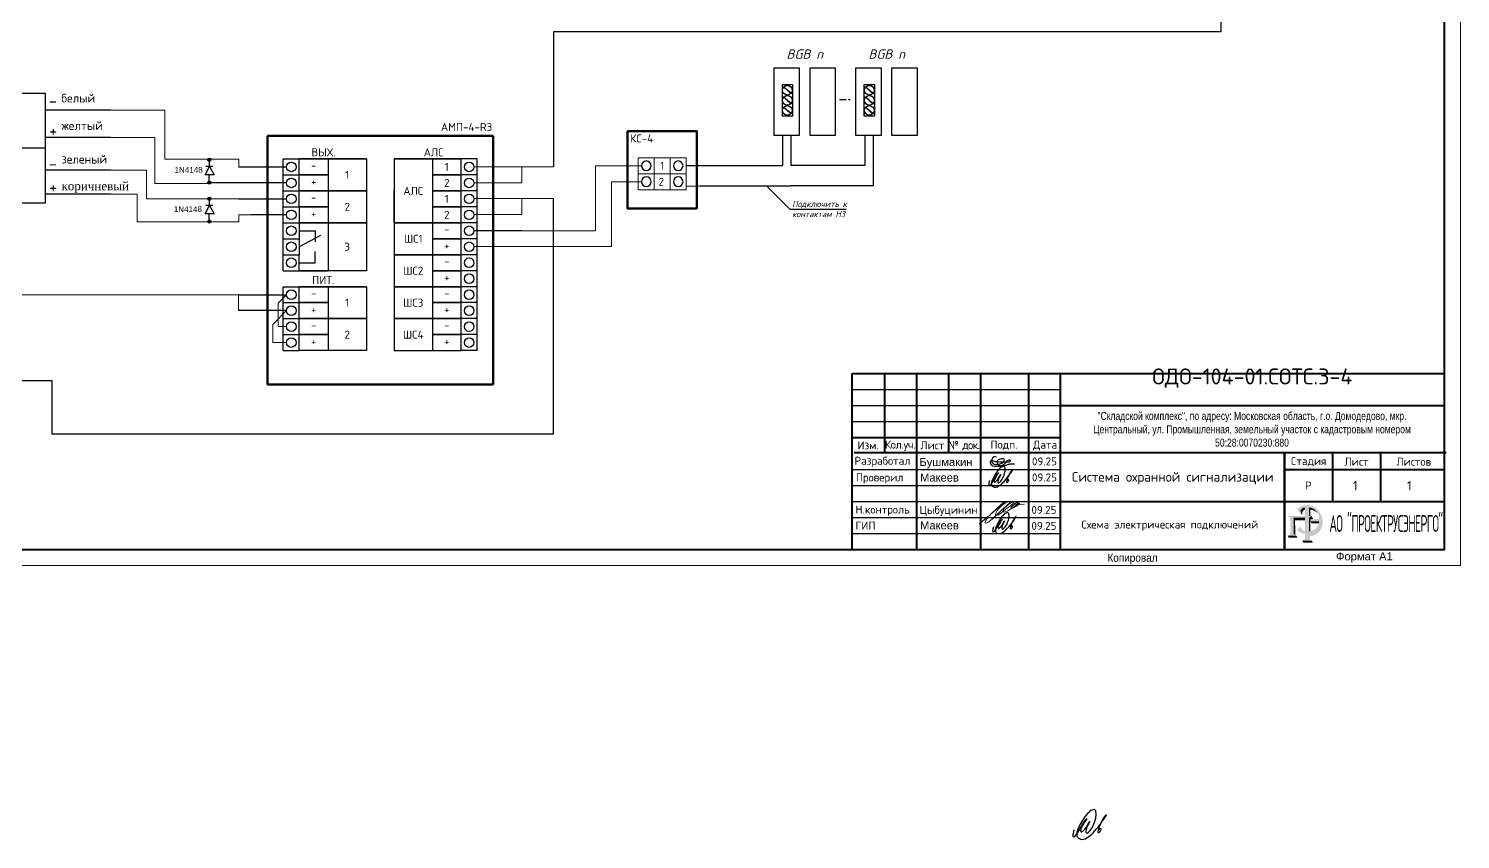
# Model space of a CAD drawing. Header units: millimetres. Extents: x 193973 to 342033, y 212912 to 281002.
# Drawn here: x 233411 to 278238, y 212912 to 238295 of the extents above; entities that cross this region are included whole.
import ezdxf
from ezdxf.enums import TextEntityAlignment as Align

# ---------------------------------------------------------------- set-up
doc = ezdxf.new("R2010")
doc.units = ezdxf.units.MM
doc.linetypes.add('CONTI', pattern=[0])
doc.linetypes.add('DASHED', pattern=[7, 5, -2, 0])
for name, color, linetype, lineweight in [('-Мой-Рамка', 7, 'CONTI', 40), ('-Мой-Текст', 7, 'Continuous', 25), ('_Текст 0.25', 7, 'Continuous', 25), ('Линия питания 24В', 1, 'Continuous', 20), ('Схемы подключ', 7, 'Continuous', 15)]:
    doc.layers.add(name, color=color, linetype=linetype, lineweight=lineweight)
for name, color, linetype in [('АЛС', 5, 'Continuous'), ('монтаж', 7, 'Continuous'), ('ОС', 90, 'Continuous'), ('Рамка', 7, 'Continuous')]:
    doc.layers.add(name, color=color, linetype=linetype)
doc.styles.add('-ГОСТ 2.105-2019-', font='', dxfattribs={"width": 0.8, "height": 2.5})
doc.styles.add('ISOCPEUR', font='isocpeur.ttf')
doc.styles.add('ISOCPEUR (ttf)', font='isocpeui.ttf')
doc.styles.add('IsocPeur 2.5', font='isocpeur.ttf', dxfattribs={"height": 2.5})
doc.styles.add('IsocPeur 3.5', font='isocpeur.ttf', dxfattribs={"height": 3.5})
doc.styles.add('kvl-200', font='times.ttf')
doc.styles.get("Standard").update_dxf_attribs({"font": 'arial.ttf'})
doc.styles.get('-ГОСТ 2.105-2019-').set_extended_font_data('PT Astra Serif')

# ---------------------------------------------------------------- blocks, each defined once
blk = doc.blocks.new('*U7')
at = {"linetype": 'CONTI', "lineweight": 20}
blk.add_lwpolyline([(2523, 0), (2523, 594), (1682, 594), (1682, 0)], close=True, dxfattribs=at)
at = {"linetype": 'CONTI', "lineweight": 40}
blk.add_lwpolyline([(2518, 589), (1702, 589), (1702, 5), (2518, 5), (2518, 589)], dxfattribs=at)
at = {"width": 0.892515}
blk.add_text('Копировал', height=2.5, dxfattribs=at).set_placement((2412.73, 1.17))
at = {"insert": (2493, 2.5), "char_height": 2.5, "width": 50, "attachment_point": 5}
blk.add_mtext('{\\C256;Формат А1}', dxfattribs=at)
blk = doc.blocks.new('A$C9a5560e3')
h = blk.add_hatch(color=5)
h.dxf.hatch_style = 1
h.paths.add_polyline_path([(5.15, 6.06), (-0.04, 6.06), (0.78, 5.37), (0.78, 0.7), (-0.04, 0.23), (-0.03, 0.23), (2.55, 0.23), (1.8, 0.7), (1.8, 5.55), (5.15, 5.55), (5.15, 1.54), (4.76, 1.64), (4.35, 1.95), (4.04, 2.36), (3.84, 2.77), (3.84, 3.07), (2.73, 1.97), (3.06, 1.64), (3.55, 1.31), (4.35, 0.93), (5.15, 0.62), (5.15, -0.38), (4.98, -0.74), (4.7, -1), (4.24, -1.21), (7.1, -1.21), (6.58, -1.01), (6.29, -0.73), (6.27, -0.38), (6.28, 0.64), (6.54, 0.72), (7.21, 0.93), (7.84, 1.22), (8.47, 1.64), (8.98, 2.14), (9.45, 2.77), (9.74, 3.29), (9.85, 3.73), (9.98, 4.32), (10.05, 4.92), (10, 5.81), (9.79, 6.61), (9.35, 7.42), (8.82, 8.07), (8.15, 8.61), (7.32, 9.04), (6.54, 9.25), (5.69, 9.34), (4.85, 9.24), (4.14, 9.01), (3.49, 8.65), (3.06, 8.3), (2.77, 8), (3.83, 6.97), (3.83, 7.79), (4.01, 8.13), (4.3, 8.35), (4.74, 8.53), (5.16, 8.6)])
h.paths.add_polyline_path([(6.28, 6.06), (6.28, 8.59), (6.76, 8.56), (7.31, 8.34), (7.75, 8.11), (8.12, 7.83), (8.55, 7.39), (8.87, 6.93), (9.12, 6.45), (9.28, 5.9), (9.33, 5.48), (9.33, 5.15), (7.05, 5.15), (6.76, 4.99), (6.66, 4.8), (6.66, 4.52), (9.33, 4.52), (9.28, 3.99), (9.09, 3.43), (8.84, 2.99), (8.53, 2.64), (8.12, 2.18), (7.4, 1.79), (6.79, 1.57), (6.29, 1.54), (6.29, 5.24), (6.37, 5.53), (6.6, 5.8), (7.05, 6.06)], flags=16)
h = blk.add_hatch(color=141)
h.dxf.hatch_style = 1
h.paths.add_polyline_path([(4.98, 7.94), (5.16, 7.98), (5.16, 8.6), (4.74, 8.53), (4.3, 8.35), (4.01, 8.13), (3.83, 7.79), (3.83, 6.97), (4.31, 6.38), (4.32, 7.26), (4.61, 7.64)])
h = blk.add_hatch(color=141)
h.dxf.hatch_style = 1
h.paths.add_polyline_path([(7.31, 8.34), (6.76, 8.56), (6.28, 8.59), (6.28, 6.06), (6.67, 6.06), (6.67, 7.95), (6.96, 7.95), (7.43, 7.82), (8.06, 7.5), (8.82, 7.01), (8.55, 7.39), (8.12, 7.83), (7.75, 8.11)])
h = blk.add_hatch(color=141)
h.dxf.hatch_style = 1
h.paths.add_polyline_path([(5.15, 5.55), (1.8, 5.55), (1.8, 0.7), (2.21, 0.45), (2.2, 4.83), (5.15, 4.83)])
h = blk.add_hatch(color=141)
h.dxf.hatch_style = 1
h.paths.add_polyline_path([(10.15, 2.63), (10.31, 3.17), (10.36, 3.98), (10.34, 4.73), (10.28, 5.47), (10.07, 6.05), (9.79, 6.61), (10, 5.81), (10.05, 4.92), (9.98, 4.32), (9.85, 3.73), (9.74, 3.29), (9.45, 2.77), (8.98, 2.14), (8.47, 1.64), (7.84, 1.22), (7.21, 0.93), (6.54, 0.72), (6.28, 0.64), (6.27, -0.38), (6.29, -0.73), (6.58, -1.01), (6.65, -1.04), (6.65, 0.01), (7.91, 0.36), (8.78, 0.89), (9.63, 1.72)])
h = blk.add_hatch(color=141)
h.dxf.hatch_style = 1
h.paths.add_polyline_path([(7.05, 6.06), (6.6, 5.8), (6.37, 5.53), (6.29, 5.24), (6.29, 1.54), (6.66, 1.56), (6.66, 4.52), (6.66, 4.8), (6.76, 4.99), (7.05, 5.15), (7.58, 5.15)])
h = blk.add_hatch(color=141)
h.dxf.hatch_style = 1
h.paths.add_polyline_path([(9.33, 4.52), (6.7, 4.52), (7.11, 3.9), (9.25, 3.9), (9.28, 3.99)])
h = blk.add_hatch(color=141)
h.dxf.hatch_style = 1
h.paths.add_polyline_path([(2.55, 0.23), (-0.03, 0.23), (0.36, -0.41), (2.94, -0.41)])
h = blk.add_hatch(color=141)
h.dxf.hatch_style = 1
h.paths.add_polyline_path([(7.1, -1.21), (4.24, -1.21), (4.63, -1.84), (7.48, -1.84)])
blk = doc.blocks.new('*U39')
at = {"layer": '-Мой-Рамка', "linetype": 'Continuous', "lineweight": 40}
for p, q in [((-185, 55), (0, 55)), ((-185, 0), (-185, 55)), ((-175, 55), (-175, 30)), ((-165, 55), (-165, 0)), ((-155, 55), (-155, 30)), ((-145, 55), (-145, 0)), ((-130, 55), (-130, 0)), ((-120, 0), (-120, 54.99)), ((0, 0), (0, 55)), ((-120, 45), (0, 45)), ((-185, 35), (-120, 35)), ((-184.46, 30.27), (0.54, 30.27)), ((-50, 0), (-50, 30)), ((-50, 30), (-50, 0)), ((-35, 30), (-35, 15)), ((-50, 25), (0, 25)), ((-120, 15), (0, 15)), ((-185, 0), (0, 0))]:
    blk.add_line(p, q, dxfattribs=at)
at = {"layer": '-Мой-Рамка', "linetype": 'Continuous', "lineweight": 25}
for p, q in [((-185, 50), (-120, 50)), ((-185, 45), (-120, 45)), ((-185, 40), (-120, 40)), ((-185, 25), (-120, 25)), ((-185, 20), (-120, 20)), ((-185, 15), (-120, 15)), ((-185, 10), (-120, 10)), ((-185, 5), (-120, 5))]:
    blk.add_line(p, q, dxfattribs=at)
at = {"layer": '-Мой-Рамка', "color": 7, "linetype": 'Continuous', "lineweight": 40}
blk.add_line((-20, 30), (-20, 15), dxfattribs=at)
blk.add_line((-20, 25), (0, 25))
at = {"xscale": 1.051938753492993, "yscale": 1.051938753492993, "zscale": 1.051938753492993}
blk.add_blockref('A$C9a5560e3', (-48.94, 4.09), dxfattribs=at)
at = {"layer": '-Мой-Текст', "ltscale": 100, "char_height": 2.5}
for s, insert, width, attachment_point in [('{\\fISOCPEUR|b0|i0|c204|p34;Изм.}', (-180.08, 32.53), 9.9024, 5), ('{\\fISOCPEUR|b0|i0|c204|p34;\\T0.95;Кол.уч.}', (-170.06, 32.45), 9.9024, 5), ('{\\fISOCPEUR|b0|i0|c204|p34;Лист }', (-160, 32.57), 9.9024, 5), ('{\\fISOCPEUR|b0|i0|c204|p34;\\T0.9;№ док.}', (-150.13, 32.45), 9.9024, 5), ('{\\fISOCPEUR|b0|i0|c204|p34;Подп. }', (-137.59, 32.58), 14.4227, 5), ('{\\fISOCPEUR|b0|i0|c204|p34;Дата }', (-124.76, 32.52), 9.9024, 5), ('{\\fISOCPEUR|b0|i0|c204|p34; Разработал}', (-185.91, 28.97), 20, 1), ('{\\fISOCPEUR|b0|i0|c204|p34; }', (-165.91, 28.97), 20, 1), ('Бушмакин', (-164.05, 28.6), 20, 1), (' {\\fISOCPEUR|b0|i0|c204|p34;09.25}', (-129.85, 28.79), 20, 1), ('{\\fISOCPEUR|b0|i0|c204|p34;Стадия }', (-42.4, 27.46), 14.9707, 5), ('{\\fISOCPEUR|b0|i0|c204|p34;Лист}', (-27.47, 27.46), 14.9707, 5), ('{\\fISOCPEUR|b0|i0|c204|p34;Листов}', (-9.57, 27.46), 14.9707, 5), (' {\\fISOCPEUR|b0|i0|c204|p34;Проверил}', (-184.85, 23.79), 20, 1), ('Макеев', (-163.83, 23.74), 20, 1), (' {\\fISOCPEUR|b0|i0|c204|p34;09.25}', (-129.85, 23.79), 20, 1), ('{\\fISOCPEUR|b0|i0|c204|p34;Р}', (-42.5, 20), 15, 5), (' {\\fISOCPEUR|b0|i0|c204|p34;Н.контроль}', (-185, 13.74), 20, 1), (' {\\fISOCPEUR|b0|i0|c204|p34;Цыбуцинин}', (-165, 13.64), 20, 1), (' {\\fISOCPEUR|b0|i0|c204|p34;09.25}', (-130, 13.63), 20, 1), (' {\\fISOCPEUR|b0|i0|c204|p34;ГИП}', (-185, 8.74), 20, 1), ('Макеев', (-163.83, 8.82), 20, 1), (' {\\fISOCPEUR|b0|i0|c204|p34;09.25}', (-130, 8.65), 20, 1)]:
    blk.add_mtext(s, dxfattribs=dict(at, insert=insert, width=width, attachment_point=attachment_point))
at = {"insert": (-60, 53.56), "char_height": 5, "width": 20.6351, "attachment_point": 5}
blk.add_mtext('{\\fISOCPEUR|b0|i0|c204|p34; ОДО-104-01.СОТС.3-4}', dxfattribs=at)
at = {"insert": (-60.11, 37.56), "char_height": 2.5, "width": 111.6626, "attachment_point": 5, "style": '-ГОСТ 2.105-2019-'}
blk.add_mtext('"Складской комплекс", по адресу: Московская область, г.о. Домодедово, мкр. Центральный, ул. Промышленная, земельный участок с кадастровым номером 50:28:0070230:880', dxfattribs=at)
at = {"layer": '_Текст 0.25', "insert": (-18.22, 8.11), "char_height": 5.2597, "width": 42.5551, "attachment_point": 5, "style": 'IsocPeur 3.5'}
blk.add_mtext('{\\W0.5;\\T0.9;\\C5;АО "ПРОЕКТРУСЭНЕРГО"}', dxfattribs=at)
blk = doc.blocks.new('Макеев')
at = {"color": 172}
blk.add_lwpolyline([(3.34, 0.36), (3.31, 0.29), (3.25, 0.12), (3.22, -0.01), (3.18, -0.21), (3.1, -0.53), (3.06, -0.78), (3.04, -1.02), (3.08, -1.2), (3.14, -1.29), (3.25, -1.33), (3.36, -1.32), (3.52, -1.22), (3.69, -1.05), (3.96, -0.72), (4.3, -0.24), (4.52, 0.15), (4.81, 0.68), (5.03, 1.1), (5.23, 1.45), (5.45, 1.81), (5.65, 2.09), (5.89, 2.41), (6.05, 2.62), (6.23, 2.84), (6.41, 3.02), (6.48, 3.08), (6.26, 2.81), (6.08, 2.55), (5.94, 2.33), (5.83, 2.15), (5.75, 1.99), (5.65, 1.81), (5.49, 1.54), (5.33, 1.25), (5.24, 1.08), (5.1, 0.77), (5.01, 0.57), (4.97, 0.39), (4.92, 0.23), (4.92, 0.08), (4.96, -0.06), (5, -0.1), (5.12, -0.16), (5.2, -0.14), (5.34, -0.07), (5.46, 0.06), (5.56, 0.14), (5.7, 0.27), (5.96, 0.54), (6.35, 1.01), (7.21, 2.42), (6.54, 1.21), (6.46, 1.04), (6.36, 0.79), (6.25, 0.34), (6.19, -0.03), (6.21, -0.24), (6.33, -0.38), (6.42, -0.41), (6.54, -0.42), (6.67, -0.34), (6.83, -0.21), (7.17, 0.13), (7.49, 0.49), (7.72, 0.85), (7.94, 1.25), (8.08, 1.58), (8.32, 2.18), (8.49, 2.75), (8.6, 3.21), (8.67, 3.59), (8.72, 3.86), (8.73, 4.18), (8.71, 4.45), (8.66, 4.75), (8.61, 4.93), (8.51, 5.15), (8.41, 5.24), (8.28, 5.29), (8.14, 5.29), (7.93, 5.25), (7.68, 5.15), (7.43, 5.02), (7.16, 4.86), (6.89, 4.6), (6.55, 4.22), (6.28, 3.91), (5.98, 3.53), (5.63, 3.03), (5.19, 2.38), (4.94, 1.9), (4.58, 1.19), (4.36, 0.73), (4.16, 0.18), (4.04, -0.22), (4.01, -0.4), (4, -0.8), (4, -0.94), (4.04, -1.16), (4.14, -1.36), (4.26, -1.53), (4.44, -1.66), (4.71, -1.85), (4.92, -1.93), (5.23, -1.95), (5.6, -1.93), (6.08, -1.8), (6.47, -1.57), (6.91, -1.26), (7.28, -0.98), (7.63, -0.68), (7.96, -0.34), (8.33, 0.03), (8.72, 0.49), (9.34, 1.24), (9.67, 1.64), (10.04, 2.17), (10.28, 2.52), (10.65, 3.06), (10.87, 3.34), (11.07, 3.65), (11.21, 3.87), (11.21, 3.92), (11.17, 3.93), (11.09, 3.93), (10.98, 3.85), (10.77, 3.64), (10.59, 3.37), (10.39, 3.08), (10.09, 2.56), (9.82, 1.97), (9.59, 1.44), (9.41, 1.06), (9.24, 0.52), (9.19, 0.26), (9.14, 0.02), (9.14, -0.1), (9.14, -0.18), (9.17, -0.25), (9.26, -0.28), (9.35, -0.29), (9.46, -0.25), (9.61, -0.11), (9.78, 0.1), (9.87, 0.26), (9.94, 0.44), (9.94, 0.55), (9.9, 0.61), (9.8, 0.63), (9.64, 0.59), (9.43, 0.46), (9.36, 0.39)], dxfattribs=at)
blk = doc.blocks.new('A$Ca35e96d6')
at = {"color": 5, "lineweight": 20, "transparency": 33554687}
for p, q in [((-3.9, -16.86), (0.02, -13.32)), ((-0.25, -13.77), (-1.29, -14.63)), ((-1.17, -16.33), (1.85, -13.67)), ((0.37, -13.66), (-0.65, -14.44)), ((0.09, -13.39), (-0.25, -13.77)), ((1.73, -13.87), (-0.02, -15.4)), ((0.99, -13.38), (0.37, -13.66)), ((1.82, -13.86), (1.73, -13.87)), ((1.82, -13.86), (2.37, -13.52)), ((1.85, -13.67), (1.82, -13.86)), ((2.91, -13.89), (2.05, -14.56)), ((2.95, -13.35), (3.14, -13.41)), ((3.7, -13.81), (3.39, -13.97)), ((4.57, -13.83), (3.99, -14.16)), ((-5.28, -18.1), (-8.14, -20.59)), ((-5.6, -18.84), (-5.1, -18.02)), ((-5.1, -18.02), (-5.28, -18.1)), ((-5.1, -18.02), (-3.97, -16.93)), ((-3.97, -16.93), (-3.9, -16.86)), ((-2.66, -17.64), (-3.88, -18.87)), ((-2.72, -17.01), (-2.78, -17.47)), ((-2.78, -17.47), (-2.67, -17.66)), ((-2.53, -16.55), (-2.72, -17.01)), ((-2.67, -17.66), (-1.7, -16.84)), ((-2.29, -17.67), (-2.67, -17.66)), ((-2.26, -16.11), (-2.53, -16.55)), ((-1.82, -17.48), (-2.29, -17.67)), ((-1.6, -15.32), (-2.26, -16.11)), ((-1.34, -17.12), (-1.82, -17.48)), ((-1.7, -16.84), (-1.57, -16.7)), ((-0.65, -14.44), (-1.6, -15.32)), ((-1.57, -16.7), (-1.17, -16.33)), ((-1.15, -16.96), (-1.34, -17.12)), ((-0.39, -16.38), (-1.15, -16.96)), ((-0.37, -15.97), (-0.39, -16.41)), ((-0.39, -16.41), (-0.36, -16.53)), ((-0.16, -15.54), (-0.37, -15.97)), ((-0.36, -16.53), (-0.18, -16.61)), ((0.18, -15.99), (-0.35, -16.31)), ((-0.18, -16.61), (0.4, -16.58)), ((-0.02, -15.4), (-0.16, -15.54)), ((0.35, -15.77), (0.18, -15.99)), ((1.14, -15.22), (0.35, -15.77)), ((0.4, -16.58), (0.94, -16.37)), ((1.36, -15.04), (1.14, -15.22)), ((2.05, -14.56), (1.36, -15.04)), ((2.26, -15.09), (2.19, -15.33)), ((2.19, -15.33), (2.28, -15.43)), ((2.57, -14.76), (2.26, -15.09)), ((2.28, -15.43), (2.44, -15.45)), ((2.44, -15.45), (3.71, -14.82)), ((3.39, -13.97), (2.57, -14.76)), ((3.41, -14.8), (3.56, -14.58)), ((3.46, -14.84), (3.41, -14.8)), ((3.71, -14.82), (3.46, -14.84)), ((3.67, -14.41), (3.56, -14.58)), ((3.56, -14.58), (3.7, -14.58)), ((3.99, -14.16), (3.67, -14.41)), ((3.7, -14.58), (4.32, -14.3)), ((3.71, -14.82), (4.86, -14.07)), ((4.32, -14.3), (4.64, -14.21)), ((4.64, -14.21), (4.98, -14.17)), ((4.98, -14.17), (6.6, -14.02)), ((-5.9, -18.76), (-6.27, -18.99)), ((-6.17, -20.03), (-6.12, -19.77)), ((-6.13, -20.12), (-6.17, -20.03)), ((-5.91, -20.24), (-6.13, -20.12)), ((-6.12, -19.77), (-5.91, -19.34)), ((-5.91, -19.34), (-5.85, -19.24)), ((-5.35, -20.04), (-5.91, -20.24)), ((-5.85, -19.24), (-5.6, -18.84)), ((-3.88, -18.87), (-5.35, -20.04))]:
    blk.add_line(p, q, dxfattribs=at)
for centre, radius, start, end in [((0.05, -13.38), 0.062, 62.8187, 117.0837), ((0.05, -13.36), 0.046, 319.707, 52.1372), ((-9.88, 2.31), 21.59, 300.0713, 311.3347), ((1.31, -13.87), 0.575, 19.5703, 123.2095), ((2.97, -14.47), 1.12, 90.9172, 122.183), ((2.7, -13.5), 0.444, 298.5028, 11.9916), ((4.17, -14.33), 0.707, 76.8442, 131.651), ((4.27, -13.79), 0.15, 312.9897, 69.0183), ((4.8, -14.07), 0.33, 65.4216, 132.2439), ((4.74, -13.88), 0.224, 303.6984, 28.592), ((37.17, -61.7), 60.78, 129.247, 134.061)]:
    blk.add_arc(centre, radius, start, end, dxfattribs=at)
at = {"color": 5, "transparency": 33554687}
blk.add_open_spline([(-2.54, 1.12), (-3.23, 1.43), (-3.93, 1.2), (-4.19, -0.57), (-3.1, -1.35), (-0.94, -1.06), (0.34, 0.17), (-0.21, 0.81), (-2.29, 0.3), (-2.34, -0.62), (-1.92, -1.72), (-0.08, -1.44), (1.12, 0.33), (2.18, 0.36), (1.85, -0.6), (0.76, -0.5), (-3.27, -0.45), (-4.32, 0.36), (-4.62, -0.46), (-4.19, -1.9), (-0.66, -1.82), (1.19, -1.23), (2.16, -0.9), (2.66, -1.04), (3.36, -0.98)], degree=3, dxfattribs=at)
at = {"xscale": 0.9379909258457243, "yscale": 0.9379909258457243, "zscale": 0.9379909258457243}
for p in [(-7.87, -6.77), (-6.62, -21.77)]:
    blk.add_blockref('Макеев', p, dxfattribs=at)

msp = doc.modelspace()

# ---------------------------------------------------------------- hatches: boundary and pattern name
at = {"layer": 'ОС'}
h = msp.add_hatch(color=7, dxfattribs=at)
edge = h.paths.add_edge_path()
edge.add_arc((239070.4, 234189.2), 50, 0, 360)
h = msp.add_hatch(color=7, dxfattribs=at)
edge = h.paths.add_edge_path()
edge.add_arc((239067.3, 233478.4), 50, 0, 360)
h = msp.add_hatch(color=7, dxfattribs=at)
edge = h.paths.add_edge_path()
edge.add_arc((239070.4, 232968), 50, 0, 360)
h = msp.add_hatch(color=7, dxfattribs=at)
edge = h.paths.add_edge_path()
edge.add_arc((239067.3, 232257.2), 50, 0, 360)

# ---------------------------------------------------------------- linework, layer by layer
at = {"layer": 'АЛС', "linetype": 'ByBlock'}
msp.add_lwpolyline([(231462.7, 227280.9), (234137.4, 227280.9), (234137.4, 225609.5), (249840.3, 225609.5), (249840.3, 232973.8)], dxfattribs=at)
at = {"layer": 'Линия питания 24В'}
for p, q in [((239985.1, 229965.4), (237902.4, 229965.4)), ((239985.1, 229465.4), (239985.1, 229965.4))]:
    msp.add_line(p, q, dxfattribs=at)
at = {"layer": 'Линия питания 24В', "lineweight": 25}
for p, q in [((239985.1, 229965.4), (241485.1, 229965.4)), ((241485.1, 229465.4), (239985.1, 229465.4))]:
    msp.add_line(p, q, dxfattribs=at)
at = {"layer": 'Линия питания 24В', "linetype": 'ByBlock'}
msp.add_lwpolyline([(237902.4, 229965.4), (231462.7, 229965.4), (231462.7, 229481.2)], dxfattribs=at)
at = {"layer": 'Линия питания 24В'}
for points in [[(241485.1, 229965.4), (241219.9, 229700.3), (241219.9, 228965.4), (241485.1, 228965.4)], [(241484.9, 228465.4), (241054.8, 228465.4), (241054.8, 229034.9), (241485.3, 229465.4)]]:
    msp.add_lwpolyline(points, dxfattribs=at)
at = {"layer": 'монтаж', "color": 7}
for p, q in [((257282.2, 236270.4), (257050.4, 236460.8)), ((257166.3, 236365.6), (257282.2, 236270.4)), ((259847.2, 236270.4), (259615.4, 236460.8)), ((259731.3, 236365.6), (259847.2, 236270.4)), ((257282.2, 235954.3), (257050.4, 236144.7)), ((257282.2, 235638.1), (257050.4, 235828.6)), ((257166.3, 236049.5), (257282.2, 235954.3)), ((259847.2, 235954.3), (259615.4, 236144.7)), ((259847.2, 235638.1), (259615.4, 235828.6)), ((259731.3, 236049.5), (259847.2, 235954.3)), ((257166.3, 235733.4), (257282.2, 235638.1)), ((259731.3, 235733.4), (259847.2, 235638.1))]:
    msp.add_line(p, q, dxfattribs=at)
for points in [[(256749.4, 237066.4), (257537.8, 237066.4), (257537.8, 234945.9), (256749.4, 234945.9)], [(257875.7, 237066.4), (258664.1, 237066.4), (258664.1, 234945.9), (257875.7, 234945.9)], [(259314.4, 237066.4), (260102.9, 237066.4), (260102.9, 234945.9), (259314.4, 234945.9)], [(260440.8, 237066.4), (261229.2, 237066.4), (261229.2, 234945.9), (260440.8, 234945.9)], [(257009.2, 236550.3), (257326.2, 236550.3), (257326.2, 235550.8), (257009.2, 235550.8)], [(259574.3, 236550.3), (259891.3, 236550.3), (259891.3, 235550.8), (259574.3, 235550.8)]]:
    msp.add_lwpolyline(points, close=True, dxfattribs=at)
at = {"layer": 'монтаж', "color": 7, "elevation": -27.4}
msp.add_lwpolyline([(230624.3, 236276.1), (233927.5, 236276.1), (233927.5, 232825.9), (230624.3, 232825.9)], close=True, dxfattribs=at)
at = {"layer": 'монтаж', "color": 7, "linetype": 'DASHED', "ltscale": 40}
msp.add_lwpolyline([(258803.4, 236074.2), (259132.6, 236074.2)], dxfattribs=at)
at = {"layer": 'монтаж', "color": 3, "elevation": -27.4}
for points in [[(235987.6, 235737.7), (233927.5, 235737.7)], [(235987.6, 234886.1), (233927.5, 234886.1)], [(235987.6, 233862), (233927.5, 233862)], [(235987.6, 233108.9), (233927.5, 233108.9)]]:
    msp.add_lwpolyline(points, dxfattribs=at)
at = {"layer": 'монтаж', "color": 3}
for points in [[(257011.4, 234945.9), (257011.4, 234009.9)], [(257272.3, 234945.9), (257272.3, 234009.9)], [(259591.2, 234945.9), (259591.2, 234009.9)], [(259852.1, 234945.9), (259852.1, 233371.7)], [(253999.8, 234009.9), (254328.3, 234009.9), (257011.4, 234009.9)], [(259591.2, 234009.9), (257272.3, 234009.9)], [(253999.8, 233366.7), (254434.8, 233371.7), (257272.3, 233371.7)], [(259852.1, 233371.7), (257272.3, 233371.7)]]:
    msp.add_lwpolyline(points, dxfattribs=at)
at = {"layer": 'монтаж', "color": 7, "elevation": -27.4}
msp.add_lwpolyline([(233927.5, 234551), (230624.3, 234551)], dxfattribs=at)
at = {"layer": 'монтаж', "color": 7}
msp.add_lwpolyline([(256512.6, 233369.1), (257240.5, 232641.2), (259002.8, 232641.2)], dxfattribs=at)
for centre in [(257166.3, 236365.6), (259731.3, 236365.6), (257166.3, 236049.5), (257166.3, 235733.4), (259731.3, 236049.5), (259731.3, 235733.4)]:
    msp.add_circle(centre, 150, dxfattribs=at)
at = {"layer": 'ОС', "color": 7}
for p, q in [((239069, 233977.6), (239069, 234212.7)), ((239180.8, 233977.6), (238958.2, 233977.6)), ((239067.3, 233465.5), (239067.3, 233719.4)), ((239180.8, 232756.5), (238958.2, 232756.5)), ((239069, 232756.5), (239069, 232991.5)), ((239067.3, 232244.3), (239067.3, 232498.2))]:
    msp.add_line(p, q, dxfattribs=at)
for points in [[(238936.9, 233719.4), (239069.5, 233977.6), (239223.6, 233719.4)], [(238936.9, 232498.2), (239069.5, 232756.5), (239223.6, 232498.2)]]:
    msp.add_lwpolyline(points, close=True, dxfattribs=at)
for centre in [(239070.4, 234189.2), (239067.3, 233478.4), (239070.4, 232968), (239067.3, 232257.2)]:
    msp.add_circle(centre, 50, dxfattribs=at)
at = {"layer": 'Схемы подключ', "color": 3}
for p, q in [((251157.3, 231965.5), (251157.3, 234001.8)), ((251157.3, 234001.8), (252599.8, 234001.8)), ((252599.8, 233501.8), (251657.3, 233501.8)), ((251657.3, 233501.8), (251657.3, 231473.1)), ((247905.9, 231965.5), (251157.3, 231965.5)), ((251657.3, 231473.1), (247352.2, 231473.1))]:
    msp.add_line(p, q, dxfattribs=at)
at = {"layer": 'Схемы подключ', "color": 3, "lineweight": 25}
for p, q in [((239983.6, 233965.5), (241484.8, 233965.5)), ((241484.8, 233465.5), (239067.3, 233465.5)), ((239983.6, 232965.5), (241484.8, 232965.5)), ((241484.8, 232465.5), (240374.6, 232465.5)), ((248854.6, 231965.5), (247353.3, 231965.5))]:
    msp.add_line(p, q, dxfattribs=at)
at = {"layer": 'Схемы подключ', "color": 5}
for p, q in [((249840.3, 233965.7), (247353.1, 233965.7)), ((248853.1, 233465.7), (248853.1, 233965.7)), ((247353.1, 233465.7), (248853.1, 233465.7)), ((249840.3, 232973.8), (247353.1, 232973.8)), ((248853.1, 232473.8), (248853.1, 232973.8)), ((247353.1, 232473.8), (248853.1, 232473.8))]:
    msp.add_line(p, q, dxfattribs=at)
at = {"layer": 'Схемы подключ'}
msp.add_line((248853.5, 231965.5), (249647.1, 231965.5), dxfattribs=at)
at = {"layer": 'Схемы подключ', "color": 3}
for points in [[(239992.5, 233965.5), (239992.5, 234206), (237674.8, 234206), (237674.8, 235737.7), (235987.6, 235737.7)], [(239107.6, 233448.8), (237365.5, 233448.8), (237365.5, 234886.1), (235987.6, 234886.1)], [(239983.6, 232965.5), (237102.4, 232965.5), (237102.4, 233862), (235987.6, 233862)], [(240374.6, 232465.5), (239992.5, 232465.5), (239992.5, 232250.8), (236813.9, 232250.8), (236813.9, 233108.9), (235987.6, 233108.9)]]:
    msp.add_lwpolyline(points, dxfattribs=at)
at = {"layer": 'Схемы подключ', "lineweight": 50}
for points in [[(247953.2, 234938.4), (240886.9, 234938.4)], [(240886.9, 234938.4), (240886.9, 227150.4)], [(247953.2, 234938.4), (247953.2, 227150.4)], [(247953.2, 227150.4), (240886.9, 227150.4)]]:
    msp.add_lwpolyline(points, dxfattribs=at)
at = {"layer": 'Схемы подключ', "color": 0, "lineweight": 50}
msp.add_lwpolyline([(252157.3, 235083.3), (254333.7, 235083.3), (254333.7, 232664.8), (252157.3, 232664.8)], close=True, dxfattribs=at)
at = {"layer": 'Схемы подключ', "color": 0, "lineweight": 25}
for points in [[(241384.7, 230715.5), (241384.7, 234215.5)], [(241384.7, 234215.5), (241884.9, 234215.5)], [(241384.9, 234215.5), (241885.2, 234215.5)], [(241884.9, 233715.5), (241884.9, 234215.5)], [(241884.9, 234215.5), (242784.9, 234215.5)], [(242785.2, 234215.5), (241885.2, 234215.5)], [(242784.9, 234215.5), (242784.9, 233715.5)], [(242784.9, 234215.5), (243984.9, 234215.5)], [(243984.9, 234215.5), (242785.2, 234215.5)], [(243984.9, 234215.5), (243984.9, 233215.5)], [(244852.9, 234215.5), (246052.7, 234215.5)], [(244852.9, 234215.5), (244852.9, 233215.5)], [(246052.9, 234215.5), (244852.9, 234215.5)], [(246052.7, 234215.5), (246952.7, 234215.5)], [(246052.9, 234215.5), (246052.9, 228215.5)], [(246952.9, 234215.5), (246052.9, 234215.5)], [(247452.9, 234215.5), (246952.7, 234215.5)], [(246952.9, 228215.5), (246952.9, 234215.5)], [(247453.2, 234215.5), (246952.9, 234215.5)], [(247453.2, 228215.5), (247453.2, 234215.5)], [(241384.7, 233715.5), (241884.9, 233715.5)], [(241384.9, 233715.5), (241885.2, 233715.5)], [(242784.9, 233715.5), (241884.9, 233715.5)], [(241884.9, 233215.5), (241884.9, 233715.5)], [(241885.2, 233215.5), (241885.2, 233715.5)], [(241885.2, 233715.5), (242785.2, 233715.5)], [(242785.2, 233715.5), (242785.2, 233215.5)], [(246952.7, 233715.5), (246052.7, 233715.5)], [(246052.9, 233715.5), (246952.9, 233715.5)], [(247452.9, 233715.5), (246952.7, 233715.5)], [(247453.2, 233715.5), (246952.9, 233715.5)], [(241384.7, 233215.5), (241884.9, 233215.5)], [(241384.9, 233215.5), (241885.2, 233215.5)], [(241884.9, 233215.5), (242784.9, 233215.5)], [(241884.9, 232715.5), (241884.9, 233215.5)], [(242785.2, 233215.5), (241885.2, 233215.5)], [(242784.9, 233215.5), (242784.9, 232715.5)], [(242784.9, 233215.5), (243984.9, 233215.5)], [(243984.7, 233215.5), (242784.9, 233215.5)], [(243984.9, 233215.5), (242785.2, 233215.5)], [(243985.2, 233215.5), (242785.5, 233215.5)], [(243984.9, 233215.5), (243984.9, 232215.5)], [(244853.2, 232215.5), (244852.9, 233215.5)], [(244853.2, 233215.5), (244853.2, 232215.5)], [(246052.7, 233215.5), (246952.7, 233215.5)], [(246052.9, 233215.5), (246952.9, 233215.5)], [(246953.2, 233215.5), (246053.2, 233215.5)], [(247452.9, 233215.5), (246952.7, 233215.5)], [(247453.2, 233215.5), (246952.9, 233215.5)], [(247453.5, 233215.5), (246953.2, 233215.5)], [(241384.7, 232715.5), (241884.9, 232715.5)], [(241384.9, 232715.5), (241885.2, 232715.5)], [(241884.9, 232715.5), (241884.9, 232215.5)], [(242784.9, 232715.5), (241884.9, 232715.5)], [(241885.2, 232715.5), (242785.2, 232715.5)], [(242785.2, 232715.5), (242785.2, 232215.5)], [(246952.9, 232715.5), (246052.9, 232715.5)], [(246053.2, 232715.5), (246953.2, 232715.5)], [(247453.2, 232715.5), (246952.9, 232715.5)], [(247453.5, 232715.5), (246953.2, 232715.5)], [(241384.7, 232215.5), (241884.9, 232215.5)], [(241384.9, 232215.5), (242785.2, 232215.5)], [(241384.9, 232215.5), (241885.2, 232215.5)], [(241884.9, 232215.5), (242784.9, 232215.5)], [(241885.2, 232215.5), (241885.2, 231715.5)], [(242785.2, 232215.5), (241885.2, 232215.5)], [(242784.9, 232215.5), (243984.9, 232215.5)], [(242784.9, 232215.5), (242784.9, 231715.5)], [(243984.9, 232215.5), (242785.2, 232215.5)], [(243984.9, 232215.5), (243984.9, 230715.5)], [(244853.2, 232215.5), (246052.9, 232215.5)], [(244853.2, 232215.5), (244853.2, 231215.5)], [(246053.2, 232215.5), (244853.2, 232215.5)], [(246052.9, 232215.5), (246952.9, 232215.5)], [(246953.2, 232215.5), (246053.2, 232215.5)], [(247453.2, 232215.5), (246952.9, 232215.5)], [(247453.5, 232215.5), (246953.2, 232215.5)], [(241884.9, 231965.5), (242385.4, 231965.5)], [(242552.4, 231815.5), (241885.4, 231465.5)], [(242385.4, 231965.5), (242385.4, 231615.5)], [(241384.7, 231715.5), (241884.9, 231715.5)], [(241384.9, 231715.5), (241885.2, 231715.5)], [(241884.9, 231715.5), (241884.7, 231215.5)], [(242385.4, 230965.5), (242385.4, 231315.5)], [(242785.2, 231715.5), (242785.2, 230715.5)], [(246952.9, 231715.5), (246052.9, 231715.5)], [(246053.2, 231715.5), (246953.2, 231715.5)], [(247453.2, 231715.5), (246952.9, 231715.5)], [(247453.5, 231715.5), (246953.2, 231715.5)], [(241384.4, 231215.5), (241884.7, 231215.5)], [(241884.7, 230715.5), (241884.7, 231215.5)], [(241885.4, 230965.5), (242385.4, 230965.5)], [(244853.2, 231215.5), (246052.9, 231215.5)], [(244853.2, 231215.5), (244853.2, 230215.5)], [(246053.2, 231215.5), (244853.2, 231215.5)], [(246052.9, 231215.5), (246952.9, 231215.5)], [(246953.2, 231215.5), (246053.2, 231215.5)], [(247453.2, 231215.5), (246952.9, 231215.5)], [(247453.5, 231215.5), (246953.2, 231215.5)], [(241384.7, 230715.5), (241884.7, 230715.5)], [(241384.7, 230715.5), (241884.9, 230715.5)], [(242784.7, 230715.5), (241884.7, 230715.5)], [(241884.9, 230715.5), (242784.9, 230715.5)], [(243984.9, 230715.5), (242785.2, 230715.5)], [(246952.9, 230715.5), (246052.9, 230715.5)], [(246053.2, 230715.5), (246953.2, 230715.5)], [(247453.2, 230715.5), (246952.9, 230715.5)], [(247453.5, 230715.5), (246953.2, 230715.5)], [(241384.7, 229715.5), (241384.7, 230215.5)], [(241384.7, 230215.5), (241884.9, 230215.5)], [(241384.9, 230215.5), (241885.2, 230215.5)], [(241884.9, 229715.5), (241884.9, 230215.5)], [(241884.9, 230215.5), (242784.9, 230215.5)], [(242785.2, 230215.5), (241885.2, 230215.5)], [(242784.9, 230215.5), (242784.9, 229715.5)], [(242784.9, 230215.5), (243984.9, 230215.5)], [(243984.9, 230215.5), (242785.2, 230215.5)], [(243984.9, 230215.5), (243984.9, 229215.5)], [(244853.2, 230215.5), (246052.9, 230215.5)], [(244853.2, 230215.5), (244853.2, 229215.5)], [(246053.2, 230215.5), (244853.2, 230215.5)], [(246052.9, 230215.5), (246952.9, 230215.5)], [(246953.2, 230215.5), (246053.2, 230215.5)], [(247453.2, 230215.5), (246952.9, 230215.5)], [(247453.5, 230215.5), (246953.2, 230215.5)], [(241384.7, 229715.5), (241884.9, 229715.5)], [(241384.7, 229215.5), (241384.7, 229715.5)], [(241384.9, 229215.5), (241384.9, 229715.5)], [(241384.9, 229715.5), (241885.2, 229715.5)], [(242784.9, 229715.5), (241884.9, 229715.5)], [(241884.9, 229215.5), (241884.9, 229715.5)], [(241885.2, 229215.5), (241885.2, 229715.5)], [(241885.2, 229715.5), (242785.2, 229715.5)], [(242785.2, 229715.5), (242785.2, 229215.5)], [(246952.9, 229715.5), (246052.9, 229715.5)], [(246053.2, 229715.5), (246953.2, 229715.5)], [(247453.2, 229715.5), (246952.9, 229715.5)], [(247453.5, 229715.5), (246953.2, 229715.5)], [(241384.4, 228715.5), (241384.4, 229215.5)], [(241384.4, 229215.5), (241884.7, 229215.5)], [(241384.7, 229215.5), (241884.9, 229215.5)], [(241384.9, 229215.5), (241885.2, 229215.5)], [(241884.7, 228715.5), (241884.7, 229215.5)], [(241884.7, 229215.5), (242784.7, 229215.5)], [(242784.9, 229215.5), (241884.9, 229215.5)], [(242785.2, 229215.5), (241885.2, 229215.5)], [(242784.7, 229215.5), (242784.7, 228715.5)], [(242784.7, 229215.5), (243984.7, 229215.5)], [(243984.7, 229215.5), (242784.9, 229215.5)], [(243984.9, 229215.5), (242785.2, 229215.5)], [(243984.7, 229215.5), (243984.7, 228215.5)], [(244853.2, 229215.5), (246052.9, 229215.5)], [(246053.2, 229215.5), (244853.2, 229215.5)], [(244853.5, 229215.5), (246053.2, 229215.5)], [(244853.5, 229215.5), (244853.5, 228215.5)], [(246053.5, 229215.5), (244853.5, 229215.5)], [(246052.9, 229215.5), (246952.9, 229215.5)], [(246953.2, 229215.5), (246053.2, 229215.5)], [(246953.5, 229215.5), (246053.5, 229215.5)], [(247453.2, 229215.5), (246952.9, 229215.5)], [(247453.5, 229215.5), (246953.2, 229215.5)], [(247453.7, 229215.5), (246953.5, 229215.5)], [(241384.4, 228715.5), (241884.7, 228715.5)], [(241384.7, 228215.5), (241384.7, 228715.5)], [(241384.7, 228715.5), (241884.9, 228715.5)], [(242784.7, 228715.5), (241884.7, 228715.5)], [(241884.9, 228215.5), (241884.9, 228715.5)], [(241884.9, 228715.5), (242784.9, 228715.5)], [(242784.9, 228715.5), (242784.9, 228215.5)], [(246953.2, 228715.5), (246053.2, 228715.5)], [(246053.5, 228715.5), (246953.5, 228715.5)], [(247453.5, 228715.5), (246953.2, 228715.5)], [(247453.7, 228715.5), (246953.5, 228715.5)], [(241384.7, 228215.5), (241884.9, 228215.5)], [(242784.9, 228215.5), (241884.9, 228215.5)], [(243984.7, 228215.5), (242784.9, 228215.5)], [(244853.5, 228215.5), (246053.2, 228215.5)], [(246053.2, 228215.5), (246953.2, 228215.5)], [(247453.2, 228215.5), (246953.2, 228215.5)]]:
    msp.add_lwpolyline(points, dxfattribs=at)
for points in [[(241784.8, 233965.5, -1), (241484.8, 233965.5, -1)], [(247353.1, 233965.5, -1), (247053.1, 233965.5, -1)], [(252599.8, 234001.8, 1), (252899.8, 234001.8, 1)], [(253599.8, 234001.8, 1), (253899.8, 234001.8, 1)], [(241785.1, 233465.5, -1), (241485.1, 233465.5, -1)], [(247352.8, 233465.5, -1), (247052.8, 233465.5, -1)], [(252599.8, 233501.8, 1), (252899.8, 233501.8, 1)], [(253599.8, 233501.8, 1), (253899.8, 233501.8, 1)], [(241784.8, 232965.5, -1), (241484.8, 232965.5, -1)], [(247353.3, 232965.5, -1), (247053.3, 232965.5, -1)], [(241785.1, 232465.5, -1), (241485.1, 232465.5, -1)], [(247353.1, 232465.5, -1), (247053.1, 232465.5, -1)], [(241784.8, 231965.5, -1), (241484.8, 231965.5, -1)], [(247353.3, 231965.5, -1), (247053.3, 231965.5, -1)], [(241785.1, 231465.5, -1), (241485.1, 231465.5, -1)], [(247353.1, 231465.5, -1), (247053.1, 231465.5, -1)], [(241784.5, 230965.5, -1), (241484.5, 230965.5, -1)], [(247353.3, 230965.5, -1), (247053.3, 230965.5, -1)], [(247353.1, 230465.5, -1), (247053.1, 230465.5, -1)], [(241784.8, 229965.5, -1), (241484.8, 229965.5, -1)], [(247353.3, 229965.5, -1), (247053.3, 229965.5, -1)], [(241785.1, 229465.5, -1), (241485.1, 229465.5, -1)], [(247353.1, 229465.5, -1), (247053.1, 229465.5, -1)], [(241784.5, 228965.5, -1), (241484.5, 228965.5, -1)], [(247353.6, 228965.5, -1), (247053.6, 228965.5, -1)], [(241784.8, 228465.5, -1), (241484.8, 228465.5, -1)], [(247353.3, 228465.5, -1), (247053.3, 228465.5, -1)]]:
    msp.add_lwpolyline(points, format="xyb", close=True, dxfattribs=at)
at = {"layer": 'Схемы подключ'}
for points in [[(252999.8, 234251.8), (252999.8, 233751.8), (252499.8, 233751.8), (252499.8, 234251.8)], [(253499.8, 234251.8), (253499.8, 233751.8), (252999.8, 233751.8), (252999.8, 234251.8)], [(253999.8, 234251.8), (253999.8, 233751.8), (253499.8, 233751.8), (253499.8, 234251.8)], [(252999.8, 233751.8), (252999.8, 233251.8), (252499.8, 233251.8), (252499.8, 233751.8)], [(253499.8, 233751.8), (253499.8, 233251.8), (252999.8, 233251.8), (252999.8, 233751.8)], [(253999.8, 233751.8), (253999.8, 233251.8), (253499.8, 233251.8), (253499.8, 233751.8)]]:
    msp.add_lwpolyline(points, close=True, dxfattribs=at)

# ---------------------------------------------------------------- block references
at = {"layer": '-Мой-Рамка', "color": 0, "xscale": 100.1959089602083, "yscale": 100.1959089602083, "zscale": 100.1959089602083}
msp.add_blockref('*U39', (277736.9, 221986.1), dxfattribs=at)
at = {"color": 2, "xscale": 96.77068149068184, "yscale": 96.77068149068184, "zscale": 96.77068149068184}
msp.add_blockref('A$Ca35e96d6', (263956.3, 224767.7), dxfattribs=at)
at = {"xscale": 128.8796888979617, "yscale": 128.8796888979617, "zscale": 128.8796888979617}
msp.add_blockref('Макеев', (265712.3, 213163.9), dxfattribs=at)
at = {"layer": 'Рамка', "xscale": 100.1959089602083, "yscale": 100.1959089602083, "zscale": 100.1959089602083}
msp.add_blockref('*U7', (25443.6, 221485.1), dxfattribs=at)

# ---------------------------------------------------------------- texts
at = {"layer": '-Мой-Текст', "color": 7, "ltscale": 100, "insert": (269230.9, 224218.3), "char_height": 300, "width": 7000, "attachment_point": 5}
msp.add_mtext('{\\fISOCPEUR|b0|i0|c204|p34;\\C256;Система охранной сигнализации}', dxfattribs=at)
at = {"color": 0, "lineweight": 20, "ltscale": 100, "char_height": 292.648, "attachment_point": 1, "style": 'kvl-200'}
for s, insert in [('\\pxi1.1786;{\\fISOCPEUR|b0|i0|c204|p34;\\C256;1}', (274530, 224130.5)), ('\\pxi1.1786;{\\fISOCPEUR|b0|i0|c0|p34;\\C256;1}', (276225, 224130.5))]:
    msp.add_mtext_dynamic_manual_height_columns(s, width=672.38, gutter_width=1829.1, heights=[0], dxfattribs=dict(at, insert=insert))
at = {"layer": '_Текст 0.25', "insert": (269143, 222735.1), "char_height": 250, "width": 6816.36, "attachment_point": 5, "style": 'IsocPeur 2.5'}
msp.add_mtext('Схема электрическая подключений', dxfattribs=at)
at = {"layer": 'монтаж', "color": 7, "style": 'ISOCPEUR'}
for s, p in [('белый', (234435.8, 235983.4, -27.4)), ('желтый', (234443.3, 235122.1, -27.4)), ('зеленый', (234443.2, 234070, -27.4))]:
    msp.add_text(s, height=270, dxfattribs=at).set_placement(p)
at = {"layer": 'монтаж', "style": 'kvl-200'}
msp.add_text('коричневый', height=270, dxfattribs=at).set_placement((234440.2, 233235.6, -27.4))
at = {"layer": 'монтаж', "color": 7}
for s, insert, char_height, width, attachment_point, style in [('{\\fISOCPEUR|b0|i0|c204|p34;-}', (234041, 236225.4, -54.9), 379.595, 5924.652, 1, 'ISOCPEUR'), ('{\\fISOCPEUR|b0|i0|c204|p34;+}', (234049.9, 235289.9, -54.9), 379.595, 5924.652, 1, 'ISOCPEUR'), ('{\\fISOCPEUR|b0|i0|c204|p34;-}', (234041, 234257.5, -54.9), 379.595, 5924.652, 1, 'ISOCPEUR'), ('{\\fISOCPEUR|b0|i0|c204|p34;+}', (234049.9, 233525.1, -54.9), 379.595, 5924.652, 1, 'ISOCPEUR'), ('\\pxsm1,ql;Подключить к контактам НЗ', (259473.7, 232901.5), 190.506, 2156.51, 3, 'ISOCPEUR (ttf)')]:
    msp.add_mtext(s, dxfattribs=dict(at, insert=insert, char_height=char_height, width=width, attachment_point=attachment_point, style=style))
at = {"layer": 'ОС', "color": 7, "char_height": 180, "width": 736.645, "attachment_point": 3, "line_spacing_factor": 1.229385}
for insert in [(238716.1, 233962.9, -23.1), (238693, 232734.7, -23.1)]:
    msp.add_mtext('\\pxsm1,ql;1N4148', dxfattribs=dict(at, insert=insert))
at = {"layer": 'Схемы подключ', "color": 7, "style": 'ISOCPEUR'}
msp.add_text('АМП-4-R3', height=250, dxfattribs=at).set_placement((246320.6, 235090.6))
at = {"layer": 'Схемы подключ', "style": 'ISOCPEUR'}
msp.add_text('КС-4', height=250, dxfattribs=at).set_placement((252965.3, 234983.3), align=Align.TOP_RIGHT)
at = {"layer": 'Схемы подключ', "color": 0, "lineweight": 25, "style": 'ISOCPEUR'}
for s, p in [('ВЫХ.', (242265.1, 234298.5)), ('АЛС', (245782.9, 234298.5)), ('ПИТ.', (242289.9, 230298.5))]:
    msp.add_text(s, height=250, dxfattribs=at).set_placement(p)
for s, p in [('-', (242334.9, 234013.6)), ('1', (246502.9, 233965.5)), ('1', (243384.9, 233715.5)), ('2', (246502.9, 233465.5)), ('+', (242335.1, 233503.2)), ('АЛС', (245452.8, 233215.5)), ('-', (242335.1, 233013.6)), ('2', (243385.3, 232715.5)), ('1', (246503.7, 232965.5)), ('+', (242335.2, 232503.2)), ('2', (246503.7, 232465.5)), ('ШС1', (245453.2, 231715.5)), ('-', (246502.9, 232013.6)), ('3', (243385.1, 231465.5)), ('+', (246502.9, 231503.2)), ('-', (246502.6, 231013.6)), ('ШС2', (245453.5, 230715.5)), ('+', (246502.6, 230503.2)), ('-', (242334, 230013.6)), ('-', (246502.9, 230013.6)), ('+', (242334.1, 229503.2)), ('1', (243384.7, 229715.5)), ('ШС3', (245453.7, 229715.5)), ('+', (246502.9, 229503.2)), ('-', (242334.1, 229013.6)), ('2', (243385, 228715.5)), ('ШС4', (245453.4, 228715.5)), ('-', (246503.1, 229013.6)), ('+', (242333.6, 228503.2)), ('+', (246503.1, 228503.2))]:
    msp.add_text(s, height=250, dxfattribs=at).set_placement(p, align=Align.MIDDLE_CENTER)
at = {"layer": 'Схемы подключ', "lineweight": 0, "style": 'ISOCPEUR'}
for s, p in [('1', (253249.8, 234001.8)), ('2', (253218.3, 233501.8))]:
    msp.add_text(s, height=250, dxfattribs=at).set_placement(p, align=Align.MIDDLE_CENTER)

# ---------------------------------------------------------------- next in the draw order: texts
at = {"layer": 'монтаж', "color": 7, "char_height": 292.5, "width": 1776.084, "attachment_point": 1, "style": 'ISOCPEUR (ttf)', "bg_fill": 3, "box_fill_scale": 1, "bg_fill_color": 256, "bg_fill_transparency": 0}
for insert in [(257141.1, 237643.6), (259706.2, 237643.6)]:
    msp.add_mtext('BGB n', dxfattribs=dict(at, insert=insert))

# ---------------------------------------------------------------- next in the draw order: linework, layer by layer
at = {"layer": 'АЛС', "linetype": 'ByBlock'}
msp.add_lwpolyline([(270733.4, 242394.7), (270733.4, 238194.2), (249840.3, 238194.2), (249840.3, 233965.7)], dxfattribs=at)

doc.saveas('drawing.dxf')
